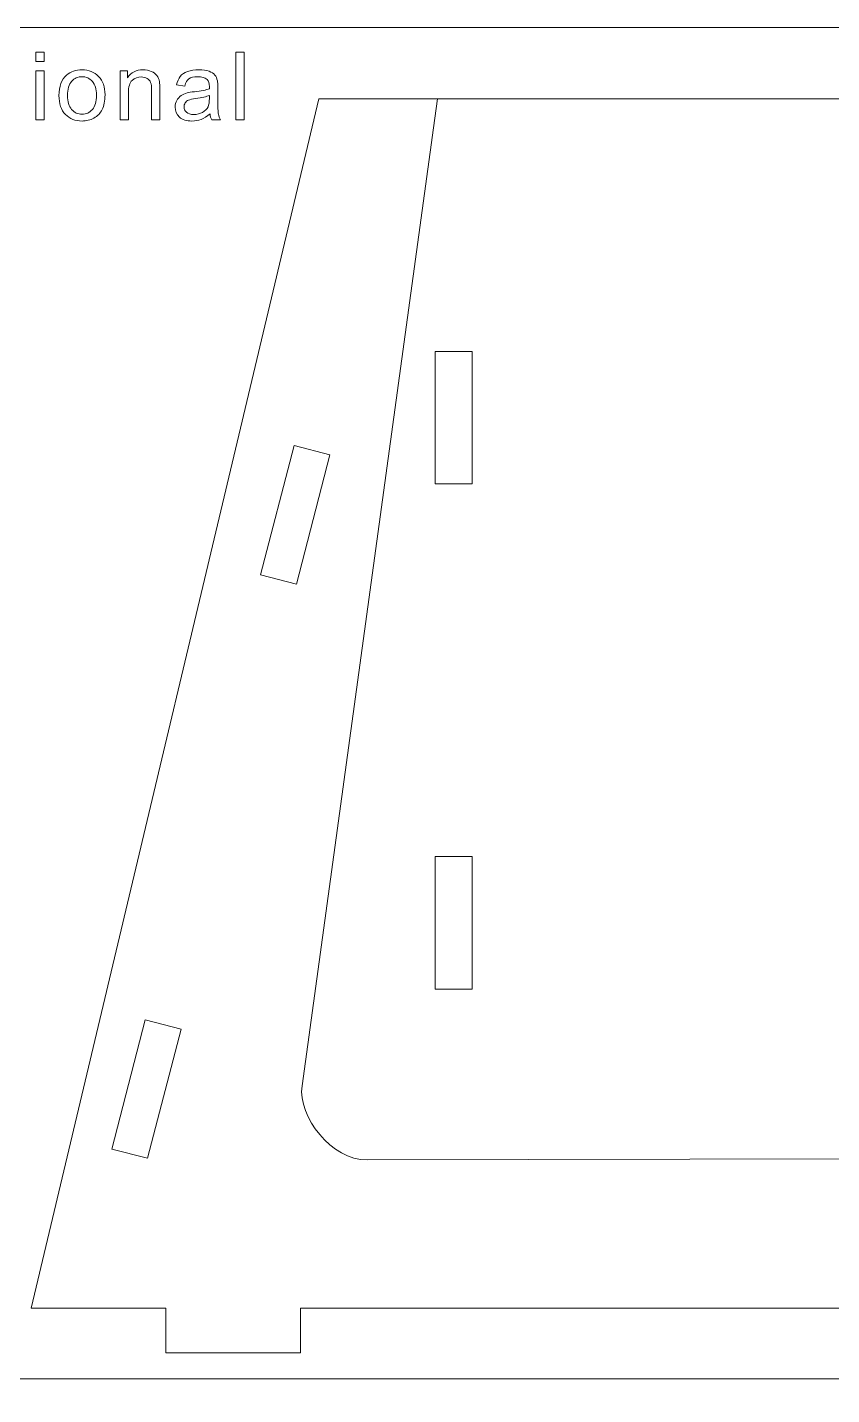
# Model space of a CAD drawing. Header units: centimetres. Extents: x -37.7 to 20.3, y -13.5 to 74.5.
# Drawn here: x -4.51 to 1.03, y 65.05 to 74.46 of the extents above; entities that cross this region are included whole.
import ezdxf

# ---------------------------------------------------------------- set-up
doc = ezdxf.new("R2010")
doc.units = ezdxf.units.CM
doc.header["$MEASUREMENT"] = 0
doc.layers.add('Camada 1', color=7, linetype='Continuous')

msp = doc.modelspace()

# ---------------------------------------------------------------- linework, layer by layer
at = {"layer": 'Camada 1', "color": 175, "lineweight": 20}
msp.add_open_spline([(-8.16006, 30.46292), (-8.43505, 30.46292), (-8.66006, 30.68792), (-8.66006, 30.96293), (-8.66006, 30.96293), (-8.66006, 30.96293), (-8.66006, 73.96294), (-8.66006, 73.96294), (-8.66006, 73.96294), (-8.66006, 74.23794), (-8.43505, 74.46294), (-8.16006, 74.46294), (-8.16006, 74.46294), (-8.16006, 74.46294), (19.83995, 74.46294), (19.83995, 74.46294), (19.83995, 74.46294), (20.11494, 74.46294), (20.33994, 74.23794), (20.33994, 73.96294), (20.33994, 73.96294), (20.33994, 73.96294), (20.33994, 30.96293), (20.33994, 30.96293), (20.33994, 30.96293), (20.33994, 30.68792), (20.11494, 30.46292), (19.83995, 30.46292)], degree=3, knots=[0, 0, 0, 0, 0.125, 0.125, 0.125, 0.125, 0.25, 0.25, 0.25, 0.25, 0.375, 0.375, 0.375, 0.375, 0.5, 0.5, 0.5, 0.5, 0.625, 0.625, 0.625, 0.625, 0.75, 0.75, 0.75, 0.75, 1, 1, 1, 1], dxfattribs=at)
at = {"layer": 'Camada 1', "color": 140, "lineweight": 9}
for points, knots in [([(-4.45089, 74.22676), (-4.45089, 74.22676), (-4.45089, 74.29197), (-4.45089, 74.29197), (-4.45089, 74.29197), (-4.45089, 74.29197), (-4.39351, 74.29197), (-4.39351, 74.29197), (-4.39351, 74.29197), (-4.39351, 74.29197), (-4.39351, 74.22676), (-4.39351, 74.22676), (-4.39351, 74.22676), (-4.39351, 74.22676), (-4.45089, 74.22676), (-4.45089, 74.22676)], [0, 0, 0, 0, 0.2, 0.2, 0.2, 0.2, 0.4, 0.4, 0.4, 0.4, 0.6, 0.6, 0.6, 0.6, 1, 1, 1, 1]), ([(-3.0744, 73.82508), (-3.0744, 73.82508), (-3.0744, 74.29197), (-3.0744, 74.29197), (-3.0744, 74.29197), (-3.0744, 74.29197), (-3.01701, 74.29197), (-3.01701, 74.29197), (-3.01701, 74.29197), (-3.01701, 74.29197), (-3.01701, 73.82508), (-3.01701, 73.82508), (-3.01701, 73.82508), (-3.01701, 73.82508), (-3.0744, 73.82508), (-3.0744, 73.82508)], [0, 0, 0, 0, 0.2, 0.2, 0.2, 0.2, 0.4, 0.4, 0.4, 0.4, 0.6, 0.6, 0.6, 0.6, 1, 1, 1, 1]), ([(-4.45089, 73.82508), (-4.45089, 73.82508), (-4.45089, 74.16351), (-4.45089, 74.16351), (-4.45089, 74.16351), (-4.45089, 74.16351), (-4.39351, 74.16351), (-4.39351, 74.16351), (-4.39351, 74.16351), (-4.39351, 74.16351), (-4.39351, 73.82508), (-4.39351, 73.82508), (-4.39351, 73.82508), (-4.39351, 73.82508), (-4.45089, 73.82508), (-4.45089, 73.82508)], [0, 0, 0, 0, 0.2, 0.2, 0.2, 0.2, 0.4, 0.4, 0.4, 0.4, 0.6, 0.6, 0.6, 0.6, 1, 1, 1, 1]), ([(-4.29131, 73.99429), (-4.29131, 74.05679), (-4.27392, 74.10308), (-4.23904, 74.13319), (-4.23904, 74.13319), (-4.21002, 74.15818), (-4.17448, 74.17068), (-4.13264, 74.17068), (-4.13264, 74.17068), (-4.08623, 74.17068), (-4.04819, 74.15547), (-4.01863, 74.12504), (-4.01863, 74.12504), (-3.98918, 74.09472), (-3.9744, 74.05266), (-3.9744, 73.99908), (-3.9744, 73.99908), (-3.9744, 73.9556), (-3.98092, 73.92148), (-3.99396, 73.89659), (-3.99396, 73.89659), (-4.007, 73.8717), (-4.02602, 73.85236), (-4.05102, 73.83856), (-4.05102, 73.83856), (-4.07591, 73.82475), (-4.10319, 73.81791), (-4.13264, 73.81791), (-4.13264, 73.81791), (-4.18002, 73.81791), (-4.21828, 73.83301), (-4.24751, 73.86334), (-4.24751, 73.86334), (-4.27675, 73.89366), (-4.29131, 73.93735), (-4.29131, 73.99429)], [0, 0, 0, 0, 0.1, 0.1, 0.1, 0.1, 0.2, 0.2, 0.2, 0.2, 0.3, 0.3, 0.3, 0.3, 0.4, 0.4, 0.4, 0.4, 0.5, 0.5, 0.5, 0.5, 0.6, 0.6, 0.6, 0.6, 0.7, 0.7, 0.7, 0.7, 0.8, 0.8, 0.8, 0.8, 1, 1, 1, 1]), ([(-4.23262, 73.99419), (-4.23262, 73.95093), (-4.22317, 73.91854), (-4.20426, 73.89713), (-4.20426, 73.89713), (-4.18524, 73.87562), (-4.16144, 73.86486), (-4.13264, 73.86486), (-4.13264, 73.86486), (-4.10416, 73.86486), (-4.08047, 73.87562), (-4.06145, 73.89724), (-4.06145, 73.89724), (-4.04254, 73.91887), (-4.03309, 73.9518), (-4.03309, 73.99603), (-4.03309, 73.99603), (-4.03309, 74.03777), (-4.04265, 74.06939), (-4.06167, 74.0908), (-4.06167, 74.0908), (-4.08069, 74.11232), (-4.10438, 74.12308), (-4.13264, 74.12308), (-4.13264, 74.12308), (-4.16144, 74.12308), (-4.18524, 74.11243), (-4.20426, 74.09102), (-4.20426, 74.09102), (-4.22317, 74.06961), (-4.23262, 74.03733), (-4.23262, 73.99419)], [0, 0, 0, 0, 0.1111111, 0.1111111, 0.1111111, 0.1111111, 0.2222222, 0.2222222, 0.2222222, 0.2222222, 0.3333333, 0.3333333, 0.3333333, 0.3333333, 0.4444444, 0.4444444, 0.4444444, 0.4444444, 0.5555556, 0.5555556, 0.5555556, 0.5555556, 0.6666667, 0.6666667, 0.6666667, 0.6666667, 0.7777778, 0.7777778, 0.7777778, 0.7777778, 1, 1, 1, 1]), ([(-3.87089, 73.82508), (-3.87089, 73.82508), (-3.87089, 74.16351), (-3.87089, 74.16351), (-3.87089, 74.16351), (-3.87089, 74.16351), (-3.81938, 74.16351), (-3.81938, 74.16351), (-3.81938, 74.16351), (-3.81938, 74.16351), (-3.81938, 74.11547), (-3.81938, 74.11547), (-3.81938, 74.11547), (-3.7946, 74.15232), (-3.75873, 74.17068), (-3.71189, 74.17068), (-3.71189, 74.17068), (-3.69146, 74.17068), (-3.67277, 74.16699), (-3.65571, 74.15971), (-3.65571, 74.15971), (-3.63864, 74.15242), (-3.62582, 74.14275), (-3.61734, 74.13091), (-3.61734, 74.13091), (-3.60887, 74.11906), (-3.60289, 74.10493), (-3.59952, 74.08863), (-3.59952, 74.08863), (-3.59745, 74.07798), (-3.59637, 74.05939), (-3.59637, 74.03288), (-3.59637, 74.03288), (-3.59637, 74.03288), (-3.59637, 73.82508), (-3.59637, 73.82508), (-3.59637, 73.82508), (-3.59637, 73.82508), (-3.65375, 73.82508), (-3.65375, 73.82508), (-3.65375, 73.82508), (-3.65375, 73.82508), (-3.65375, 74.0307), (-3.65375, 74.0307), (-3.65375, 74.0307), (-3.65375, 74.05407), (-3.65592, 74.07157), (-3.66038, 74.08309), (-3.66038, 74.08309), (-3.66484, 74.09461), (-3.67277, 74.10384), (-3.68407, 74.1108), (-3.68407, 74.1108), (-3.69537, 74.11765), (-3.70874, 74.12112), (-3.72396, 74.12112), (-3.72396, 74.12112), (-3.7483, 74.12112), (-3.76928, 74.11341), (-3.78699, 74.09787), (-3.78699, 74.09787), (-3.80471, 74.08243), (-3.81351, 74.05298), (-3.81351, 74.00973), (-3.81351, 74.00973), (-3.81351, 74.00973), (-3.81351, 73.82508), (-3.81351, 73.82508), (-3.81351, 73.82508), (-3.81351, 73.82508), (-3.87089, 73.82508), (-3.87089, 73.82508)], [0, 0, 0, 0, 0.0526316, 0.0526316, 0.0526316, 0.0526316, 0.1052632, 0.1052632, 0.1052632, 0.1052632, 0.1578947, 0.1578947, 0.1578947, 0.1578947, 0.2105263, 0.2105263, 0.2105263, 0.2105263, 0.2631579, 0.2631579, 0.2631579, 0.2631579, 0.3157895, 0.3157895, 0.3157895, 0.3157895, 0.3684211, 0.3684211, 0.3684211, 0.3684211, 0.4210526, 0.4210526, 0.4210526, 0.4210526, 0.4736842, 0.4736842, 0.4736842, 0.4736842, 0.5263158, 0.5263158, 0.5263158, 0.5263158, 0.5789474, 0.5789474, 0.5789474, 0.5789474, 0.6315789, 0.6315789, 0.6315789, 0.6315789, 0.6842105, 0.6842105, 0.6842105, 0.6842105, 0.7368421, 0.7368421, 0.7368421, 0.7368421, 0.7894737, 0.7894737, 0.7894737, 0.7894737, 0.8421053, 0.8421053, 0.8421053, 0.8421053, 0.8947368, 0.8947368, 0.8947368, 0.8947368, 1, 1, 1, 1]), ([(-3.25094, 73.86747), (-3.27224, 73.84932), (-3.29278, 73.8366), (-3.31245, 73.8291), (-3.31245, 73.8291), (-3.33212, 73.8216), (-3.35321, 73.81791), (-3.37581, 73.81791), (-3.37581, 73.81791), (-3.41298, 73.81791), (-3.44156, 73.82693), (-3.46156, 73.84508), (-3.46156, 73.84508), (-3.48156, 73.86312), (-3.49156, 73.88627), (-3.49156, 73.91441), (-3.49156, 73.91441), (-3.49156, 73.93093), (-3.48775, 73.94604), (-3.48025, 73.95973), (-3.48025, 73.95973), (-3.47264, 73.97343), (-3.46275, 73.9843), (-3.45058, 73.99256), (-3.45058, 73.99256), (-3.4383, 74.00082), (-3.42461, 74.00712), (-3.40928, 74.01136), (-3.40928, 74.01136), (-3.39798, 74.01429), (-3.38092, 74.01712), (-3.3582, 74.01994), (-3.3582, 74.01994), (-3.31191, 74.02538), (-3.27767, 74.03201), (-3.25583, 74.03961), (-3.25583, 74.03961), (-3.25561, 74.04744), (-3.2555, 74.05244), (-3.2555, 74.0545), (-3.2555, 74.0545), (-3.2555, 74.07776), (-3.26094, 74.09417), (-3.2718, 74.10374), (-3.2718, 74.10374), (-3.28648, 74.11667), (-3.30832, 74.12308), (-3.33723, 74.12308), (-3.33723, 74.12308), (-3.36429, 74.12308), (-3.38429, 74.1183), (-3.39711, 74.10884), (-3.39711, 74.10884), (-3.41005, 74.09939), (-3.4195, 74.08265), (-3.4257, 74.05852), (-3.4257, 74.05852), (-3.4257, 74.05852), (-3.48177, 74.06635), (-3.48177, 74.06635), (-3.48177, 74.06635), (-3.47667, 74.09037), (-3.4683, 74.10982), (-3.45656, 74.1246), (-3.45656, 74.1246), (-3.44482, 74.13938), (-3.42787, 74.15069), (-3.4057, 74.15873), (-3.4057, 74.15873), (-3.38364, 74.16666), (-3.35788, 74.17068), (-3.32875, 74.17068), (-3.32875, 74.17068), (-3.29984, 74.17068), (-3.27626, 74.16731), (-3.25811, 74.16047), (-3.25811, 74.16047), (-3.24007, 74.15362), (-3.2267, 74.14514), (-3.21822, 74.13482), (-3.21822, 74.13482), (-3.20975, 74.12449), (-3.20377, 74.11145), (-3.20029, 74.09569), (-3.20029, 74.09569), (-3.19845, 74.08591), (-3.19747, 74.06831), (-3.19747, 74.04298), (-3.19747, 74.04298), (-3.19747, 74.04298), (-3.19747, 73.96691), (-3.19747, 73.96691), (-3.19747, 73.96691), (-3.19747, 73.91376), (-3.19627, 73.88018), (-3.19388, 73.86594), (-3.19388, 73.86594), (-3.1916, 73.85171), (-3.18682, 73.83812), (-3.17986, 73.82508), (-3.17986, 73.82508), (-3.17986, 73.82508), (-3.23985, 73.82508), (-3.23985, 73.82508), (-3.23985, 73.82508), (-3.24561, 73.83714), (-3.24931, 73.85127), (-3.25094, 73.86747)], [0, 0, 0, 0, 0.0357143, 0.0357143, 0.0357143, 0.0357143, 0.0714286, 0.0714286, 0.0714286, 0.0714286, 0.1071429, 0.1071429, 0.1071429, 0.1071429, 0.1428571, 0.1428571, 0.1428571, 0.1428571, 0.1785714, 0.1785714, 0.1785714, 0.1785714, 0.2142857, 0.2142857, 0.2142857, 0.2142857, 0.25, 0.25, 0.25, 0.25, 0.2857143, 0.2857143, 0.2857143, 0.2857143, 0.3214286, 0.3214286, 0.3214286, 0.3214286, 0.3571429, 0.3571429, 0.3571429, 0.3571429, 0.3928571, 0.3928571, 0.3928571, 0.3928571, 0.4285714, 0.4285714, 0.4285714, 0.4285714, 0.4642857, 0.4642857, 0.4642857, 0.4642857, 0.5, 0.5, 0.5, 0.5, 0.5357143, 0.5357143, 0.5357143, 0.5357143, 0.5714286, 0.5714286, 0.5714286, 0.5714286, 0.6071429, 0.6071429, 0.6071429, 0.6071429, 0.6428571, 0.6428571, 0.6428571, 0.6428571, 0.6785714, 0.6785714, 0.6785714, 0.6785714, 0.7142857, 0.7142857, 0.7142857, 0.7142857, 0.75, 0.75, 0.75, 0.75, 0.7857143, 0.7857143, 0.7857143, 0.7857143, 0.8214286, 0.8214286, 0.8214286, 0.8214286, 0.8571429, 0.8571429, 0.8571429, 0.8571429, 0.8928571, 0.8928571, 0.8928571, 0.8928571, 0.9285714, 0.9285714, 0.9285714, 0.9285714, 1, 1, 1, 1]), ([(-3.2555, 73.99462), (-3.27637, 73.98614), (-3.30767, 73.97897), (-3.3494, 73.9731), (-3.3494, 73.9731), (-3.37309, 73.96973), (-3.38983, 73.96593), (-3.39961, 73.96169), (-3.39961, 73.96169), (-3.40939, 73.95745), (-3.41689, 73.95126), (-3.42222, 73.94322), (-3.42222, 73.94322), (-3.42754, 73.93506), (-3.43026, 73.92604), (-3.43026, 73.91605), (-3.43026, 73.91605), (-3.43026, 73.90094), (-3.4245, 73.88822), (-3.41287, 73.87812), (-3.41287, 73.87812), (-3.40124, 73.86801), (-3.38429, 73.8629), (-3.36201, 73.8629), (-3.36201, 73.8629), (-3.33995, 73.8629), (-3.32028, 73.86768), (-3.303, 73.87736), (-3.303, 73.87736), (-3.28582, 73.88692), (-3.27311, 73.90007), (-3.26507, 73.9167), (-3.26507, 73.9167), (-3.25887, 73.92963), (-3.25583, 73.94865), (-3.25583, 73.97375), (-3.25583, 73.97375), (-3.25583, 73.97375), (-3.2555, 73.99462), (-3.2555, 73.99462)], [0, 0, 0, 0, 0.0909091, 0.0909091, 0.0909091, 0.0909091, 0.1818182, 0.1818182, 0.1818182, 0.1818182, 0.2727273, 0.2727273, 0.2727273, 0.2727273, 0.3636364, 0.3636364, 0.3636364, 0.3636364, 0.4545455, 0.4545455, 0.4545455, 0.4545455, 0.5454545, 0.5454545, 0.5454545, 0.5454545, 0.6363636, 0.6363636, 0.6363636, 0.6363636, 0.7272727, 0.7272727, 0.7272727, 0.7272727, 0.8181818, 0.8181818, 0.8181818, 0.8181818, 1, 1, 1, 1])]:
    msp.add_open_spline(points, degree=3, knots=knots, dxfattribs=at)
at = {"layer": 'Camada 1', "lineweight": 9}
for points, knots in [([(2.83824, 73.97127), (2.83824, 73.97127), (-1.68586, 73.97127), (-1.68586, 73.97127), (-1.68586, 73.97127), (-1.68586, 73.97127), (-2.50183, 73.97127), (-2.50183, 73.97127), (-2.50183, 73.97127), (-2.50183, 73.97127), (-4.48254, 65.64529), (-4.48254, 65.64529), (-4.48254, 65.64529), (-4.48254, 65.64529), (-3.55514, 65.64529), (-3.55514, 65.64529), (-3.55514, 65.64529), (-3.55514, 65.64529), (-3.55514, 65.33718), (-3.55514, 65.33718), (-3.55514, 65.33718), (-3.55514, 65.33718), (-2.62775, 65.33718), (-2.62775, 65.33718), (-2.62775, 65.33718), (-2.62775, 65.33718), (-2.62775, 65.64529), (-2.62775, 65.64529), (-2.62775, 65.64529), (-2.62775, 65.64529), (3.78013, 65.64529), (3.78013, 65.64529), (3.78013, 65.64529), (3.78013, 65.64529), (3.78013, 65.33718), (3.78013, 65.33718), (3.78013, 65.33718), (3.78013, 65.33718), (4.70752, 65.33718), (4.70752, 65.33718), (4.70752, 65.33718), (4.70752, 65.33718), (4.70752, 65.64529), (4.70752, 65.64529), (4.70752, 65.64529), (4.70752, 65.64529), (5.63492, 65.64529), (5.63492, 65.64529), (5.63492, 65.64529), (5.63492, 65.64529), (3.65421, 73.97127), (3.65421, 73.97127), (3.65421, 73.97127), (3.65421, 73.97127), (2.83824, 73.97127), (2.83824, 73.97127)], [0, 0, 0, 0, 0.0666667, 0.0666667, 0.0666667, 0.0666667, 0.1333333, 0.1333333, 0.1333333, 0.1333333, 0.2, 0.2, 0.2, 0.2, 0.2666667, 0.2666667, 0.2666667, 0.2666667, 0.3333333, 0.3333333, 0.3333333, 0.3333333, 0.4, 0.4, 0.4, 0.4, 0.4666667, 0.4666667, 0.4666667, 0.4666667, 0.5333333, 0.5333333, 0.5333333, 0.5333333, 0.6, 0.6, 0.6, 0.6, 0.6666667, 0.6666667, 0.6666667, 0.6666667, 0.7333333, 0.7333333, 0.7333333, 0.7333333, 0.8, 0.8, 0.8, 0.8, 0.8666667, 0.8666667, 0.8666667, 0.8666667, 1, 1, 1, 1]), ([(2.86566, 73.77127), (2.86566, 73.77127), (3.77013, 67.17523), (3.77013, 67.17523), (3.77013, 67.17523), (3.8042, 66.92676), (3.61405, 66.67855), (3.38862, 66.67802), (3.38862, 66.67802), (3.38862, 66.67802), (-2.17018, 66.66488), (-2.17018, 66.66488), (-2.17018, 66.66488), (-2.41279, 66.66431), (-2.64725, 66.96013), (-2.61775, 67.17523), (-2.61775, 67.17523), (-2.61775, 67.17523), (-1.71328, 73.77127), (-1.71328, 73.77127)], [0, 0, 0, 0, 0.1666667, 0.1666667, 0.1666667, 0.1666667, 0.3333333, 0.3333333, 0.3333333, 0.3333333, 0.5, 0.5, 0.5, 0.5, 0.6666667, 0.6666667, 0.6666667, 0.6666667, 1, 1, 1, 1]), ([(-1.44536, 72.2318), (-1.44536, 72.2318), (-1.44537, 71.31922), (-1.44537, 71.31922), (-1.44537, 71.31922), (-1.44537, 71.31922), (-1.70035, 71.31928), (-1.70035, 71.31928), (-1.70035, 71.31928), (-1.70035, 71.31928), (-1.70035, 72.2318), (-1.70035, 72.2318), (-1.70035, 72.2318), (-1.70035, 72.2318), (-1.44536, 72.2318), (-1.44536, 72.2318)], [0, 0, 0, 0, 0.2, 0.2, 0.2, 0.2, 0.4, 0.4, 0.4, 0.4, 0.6, 0.6, 0.6, 0.6, 1, 1, 1, 1]), ([(-2.4259, 71.51883), (-2.4259, 71.51883), (-2.67274, 71.58282), (-2.67274, 71.58282), (-2.67274, 71.58282), (-2.67274, 71.58282), (-2.90304, 70.69402), (-2.90304, 70.69402), (-2.90304, 70.69402), (-2.90304, 70.69402), (-2.65621, 70.63006), (-2.65621, 70.63006), (-2.65621, 70.63006), (-2.65621, 70.63006), (-2.4259, 71.51883), (-2.4259, 71.51883)], [0, 0, 0, 0, 0.2, 0.2, 0.2, 0.2, 0.4, 0.4, 0.4, 0.4, 0.6, 0.6, 0.6, 0.6, 1, 1, 1, 1]), ([(-1.70041, 68.75344), (-1.70041, 68.75344), (-1.44541, 68.75344), (-1.44541, 68.75344), (-1.44541, 68.75344), (-1.44541, 68.75344), (-1.44543, 67.84081), (-1.44543, 67.84081), (-1.44543, 67.84081), (-1.44543, 67.84081), (-1.70041, 67.8409), (-1.70041, 67.8409), (-1.70041, 67.8409), (-1.70041, 67.8409), (-1.70041, 68.75344), (-1.70041, 68.75344)], [0, 0, 0, 0, 0.2, 0.2, 0.2, 0.2, 0.4, 0.4, 0.4, 0.4, 0.6, 0.6, 0.6, 0.6, 1, 1, 1, 1]), ([(-3.69735, 67.62881), (-3.69735, 67.62881), (-3.92764, 66.74002), (-3.92764, 66.74002), (-3.92764, 66.74002), (-3.92764, 66.74002), (-3.6808, 66.67606), (-3.6808, 66.67606), (-3.6808, 66.67606), (-3.6808, 66.67606), (-3.4505, 67.56483), (-3.4505, 67.56483), (-3.4505, 67.56483), (-3.4505, 67.56483), (-3.69735, 67.62881), (-3.69735, 67.62881)], [0, 0, 0, 0, 0.2, 0.2, 0.2, 0.2, 0.4, 0.4, 0.4, 0.4, 0.6, 0.6, 0.6, 0.6, 1, 1, 1, 1])]:
    msp.add_open_spline(points, degree=3, knots=knots, dxfattribs=at)
at = {"layer": 'Camada 1', "color": 140, "lineweight": 9}
msp.add_open_spline([(-1.71328, 73.77127), (-1.71328, 73.77127), (-1.68586, 73.97127), (-1.68586, 73.97127)], degree=3, dxfattribs=at)
at = {"layer": 'Camada 1', "color": 140, "lineweight": 20}
msp.add_open_spline([(-8.66006, 65.15806), (-8.66006, 65.15806), (20.33994, 65.15806), (20.33994, 65.15806)], degree=3, dxfattribs=at)

doc.saveas('drawing.dxf')
